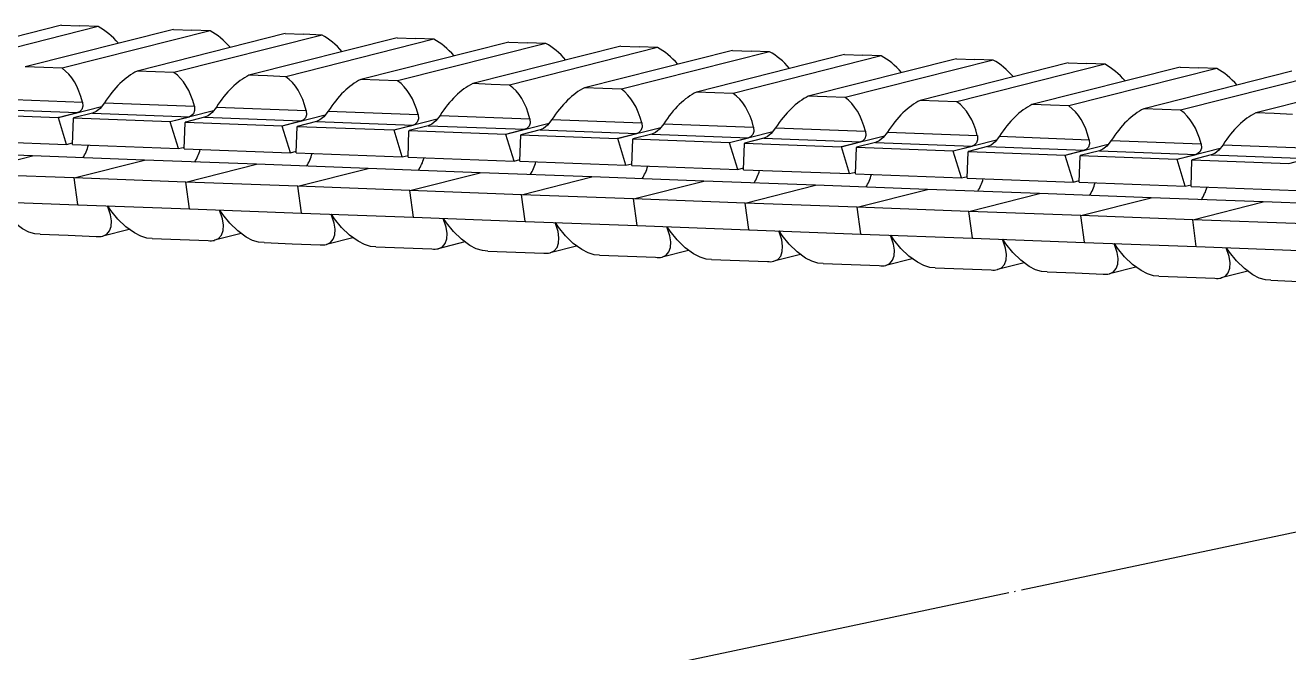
# Model space of a CAD drawing. Header units: millimetres. Extents: x 150937 to 394412, y 327166 to 584759.
# Drawn here: x 183747.4 to 183886.4, y 452214.7 to 452283.7 of the extents above; entities that cross this region are included whole.
import ezdxf

# ---------------------------------------------------------------- set-up
doc = ezdxf.new("R2010")
doc.units = ezdxf.units.MM
doc.linetypes.add('CEN', pattern=[62, 60, -1, 0, -1])
doc.layers.add('지시선', color=1, linetype='CEN', lineweight=20)
doc.styles.add('ROMANS', font='romans.shx')
doc.dimstyles.new('1004', dxfattribs={"dimscale": 50, "dimtxt": 1.8, "dimasz": 1.6, "dimexe": 1.25, "dimexo": 1, "dimtad": 1, "dimtxsty": 'ROMANS', "dimcen": 2.5, "dimclrd": 94, "dimclre": 94, "dimclrt": 151, "dimadec": 0, "dimazin": 0, "dimtfac": 1, "dimtix": 1, "dimtmove": 0, "dimatfit": 3, "dimfxl": 0, "dimarcsym": 0})

# ---------------------------------------------------------------- blocks, each defined once
blk = doc.blocks.new('c3 base')
at = {"color": 7, "ltscale": 0.279817}
for p, q in [((25783.182, 14776.45), (25758.768, 14770.271)), ((25820.066, 14775.07), (25795.652, 14768.891)), ((25826.136, 14774.843), (25801.722, 14768.664)), ((25875.391, 14773), (25850.977, 14766.821)), ((25881.462, 14772.773), (25857.048, 14766.593)), ((25930.717, 14770.929), (25906.303, 14764.75)), ((25967.601, 14769.549), (25943.187, 14763.37)), ((25973.671, 14769.322), (25949.257, 14763.143)), ((25986.042, 14768.859), (25961.629, 14762.68)), ((25992.113, 14768.632), (25967.699, 14762.453))]:
    blk.add_line(p, q, dxfattribs=at)
at = {"color": 7, "ltscale": 0.279816}
for p, q in [((25789.252, 14776.223), (25764.839, 14770.044)), ((25801.624, 14775.76), (25777.21, 14769.581)), ((25807.694, 14775.533), (25783.28, 14769.354)), ((25838.507, 14774.38), (25814.094, 14768.201)), ((25844.578, 14774.153), (25820.164, 14767.974)), ((25856.949, 14773.69), (25832.536, 14767.511)), ((25863.02, 14773.463), (25838.606, 14767.284)), ((25893.833, 14772.31), (25869.419, 14766.131)), ((25899.903, 14772.082), (25875.49, 14765.903)), ((25912.275, 14771.619), (25887.861, 14765.44)), ((25918.345, 14771.392), (25893.932, 14765.213)), ((25936.787, 14770.702), (25912.374, 14764.523)), ((25949.159, 14770.239), (25924.745, 14764.06)), ((25955.229, 14770.012), (25930.815, 14763.833)), ((26004.484, 14768.169), (25980.071, 14761.99))]:
    blk.add_line(p, q, dxfattribs=at)
at = {"color": 7, "ltscale": 0.033748}
for p, q in [((25783.182, 14776.45), (25786.217, 14776.337)), ((25789.252, 14776.223), (25786.217, 14776.337)), ((25801.624, 14775.76), (25804.659, 14775.647)), ((25807.694, 14775.533), (25804.659, 14775.647)), ((25820.066, 14775.07), (25823.101, 14774.957)), ((25826.136, 14774.843), (25823.101, 14774.957)), ((25838.507, 14774.38), (25841.543, 14774.266)), ((25844.578, 14774.153), (25841.543, 14774.266)), ((25856.949, 14773.69), (25859.984, 14773.576)), ((25863.02, 14773.463), (25859.984, 14773.576)), ((25875.391, 14773), (25878.426, 14772.886)), ((25881.462, 14772.773), (25878.426, 14772.886)), ((25893.833, 14772.31), (25896.868, 14772.196)), ((25899.903, 14772.082), (25896.868, 14772.196)), ((25780.245, 14769.468), (25777.21, 14769.581)), ((25783.28, 14769.354), (25780.245, 14769.468)), ((25930.717, 14770.929), (25933.752, 14770.816)), ((25936.787, 14770.702), (25933.752, 14770.816)), ((25949.159, 14770.239), (25952.194, 14770.126)), ((25955.229, 14770.012), (25952.194, 14770.126)), ((25798.687, 14768.778), (25795.652, 14768.891)), ((25801.722, 14768.664), (25798.687, 14768.778)), ((25817.129, 14768.087), (25814.094, 14768.201)), ((25820.164, 14767.974), (25817.129, 14768.087)), ((25835.571, 14767.397), (25832.536, 14767.511)), ((25838.606, 14767.284), (25835.571, 14767.397)), ((25854.013, 14766.707), (25850.977, 14766.821)), ((25857.048, 14766.593), (25854.013, 14766.707)), ((25872.455, 14766.017), (25869.419, 14766.131)), ((25875.49, 14765.903), (25872.455, 14766.017)), ((25890.896, 14765.327), (25887.861, 14765.44)), ((25893.932, 14765.213), (25890.896, 14765.327)), ((25909.338, 14764.637), (25906.303, 14764.75)), ((25927.78, 14763.947), (25924.745, 14764.06)), ((25930.815, 14763.833), (25927.78, 14763.947)), ((25946.222, 14763.256), (25943.187, 14763.37)), ((25949.257, 14763.143), (25946.222, 14763.256)), ((25983.106, 14761.876), (25980.071, 14761.99)), ((25986.141, 14761.763), (25983.106, 14761.876))]:
    blk.add_line(p, q, dxfattribs=at)
at = {"color": 7, "ltscale": 0.03375}
for p, q in [((25912.275, 14771.619), (25915.31, 14771.506)), ((25973.671, 14769.322), (25970.636, 14769.435)), ((25912.374, 14764.523), (25909.338, 14764.637)), ((25964.664, 14762.566), (25961.629, 14762.68))]:
    blk.add_line(p, q, dxfattribs=at)
at = {"color": 7, "ltscale": 0.033747}
for p, q in [((25918.345, 14771.392), (25915.31, 14771.506)), ((25967.601, 14769.549), (25970.636, 14769.435)), ((25967.699, 14762.453), (25964.664, 14762.566))]:
    blk.add_line(p, q, dxfattribs=at)
at = {"color": 7, "ltscale": 0.164677}
for p, q in [((25771.833, 14764.35), (25786.643, 14763.796)), ((25790.274, 14763.66), (25805.085, 14763.105)), ((25827.158, 14762.279), (25841.969, 14761.725)), ((25845.6, 14761.589), (25860.411, 14761.035)), ((25882.484, 14760.209), (25897.294, 14759.655)), ((25900.926, 14759.519), (25915.736, 14758.965)), ((25937.809, 14758.139), (25952.62, 14757.584)), ((25956.251, 14757.448), (25971.062, 14756.894)), ((25974.693, 14756.758), (25989.504, 14756.204))]:
    blk.add_line(p, q, dxfattribs=at)
at = {"color": 7, "ltscale": 0.081589}
for p, q in [((25789.798, 14763.011), (25782.679, 14761.21)), ((25826.681, 14761.631), (25819.563, 14759.83)), ((25882.007, 14759.561), (25874.888, 14757.759)), ((25937.333, 14757.49), (25930.214, 14755.689)), ((25974.216, 14756.11), (25967.098, 14754.308))]:
    blk.add_line(p, q, dxfattribs=at)
at = {"color": 7, "ltscale": 0.164679}
for p, q in [((25808.716, 14762.97), (25823.527, 14762.415)), ((25864.042, 14760.899), (25878.853, 14760.345)), ((25919.367, 14758.829), (25934.178, 14758.274))]:
    blk.add_line(p, q, dxfattribs=at)
at = {"color": 7, "ltscale": 0.177213}
for p, q in [((25766.718, 14761.851), (25782.656, 14761.255)), ((25769.88, 14762.651), (25785.818, 14762.055)), ((25785.16, 14761.161), (25801.098, 14760.564)), ((25806.764, 14761.271), (25822.702, 14760.675)), ((25803.602, 14760.471), (25819.54, 14759.874)), ((25825.206, 14760.581), (25841.144, 14759.984)), ((25840.486, 14759.09), (25856.424, 14758.494)), ((25862.09, 14759.201), (25878.028, 14758.604)), ((25858.928, 14758.4), (25874.866, 14757.804)), ((25877.37, 14757.71), (25893.308, 14757.114)), ((25880.532, 14758.51), (25896.47, 14757.914)), ((25895.812, 14757.02), (25911.75, 14756.424)), ((25898.974, 14757.82), (25914.912, 14757.224)), ((25917.415, 14757.13), (25933.353, 14756.534)), ((25914.254, 14756.33), (25930.192, 14755.733)), ((25932.695, 14755.64), (25948.633, 14755.043)), ((25935.857, 14756.44), (25951.795, 14755.844)), ((25951.137, 14754.95), (25967.075, 14754.353)), ((25972.741, 14755.06), (25988.679, 14754.463)), ((25969.579, 14754.259), (25985.517, 14753.663))]:
    blk.add_line(p, q, dxfattribs=at)
at = {"color": 7, "ltscale": 0.036241}
for p, q in [((25782.656, 14761.255), (25785.818, 14762.055)), ((25801.098, 14760.564), (25804.26, 14761.365)), ((25806.764, 14761.271), (25803.602, 14760.471)), ((25819.54, 14759.874), (25822.702, 14760.675)), ((25825.206, 14760.581), (25822.044, 14759.781)), ((25856.424, 14758.494), (25859.586, 14759.294)), ((25862.09, 14759.201), (25858.928, 14758.4)), ((25874.866, 14757.804), (25878.028, 14758.604)), ((25880.532, 14758.51), (25877.37, 14757.71)), ((25893.308, 14757.114), (25896.47, 14757.914)), ((25898.974, 14757.82), (25895.812, 14757.02)), ((25911.75, 14756.424), (25914.912, 14757.224)), ((25917.415, 14757.13), (25914.254, 14756.33)), ((25930.192, 14755.733), (25933.353, 14756.534)), ((25967.075, 14754.353), (25970.237, 14755.153)), ((25972.741, 14755.06), (25969.579, 14754.259)), ((25985.517, 14753.663), (25988.679, 14754.463))]:
    blk.add_line(p, q, dxfattribs=at)
at = {"color": 7, "ltscale": 0.05114}
for p, q in [((25784.034, 14756.811), (25782.679, 14761.21)), ((25802.476, 14756.121), (25801.121, 14760.52)), ((25857.802, 14754.051), (25856.447, 14758.449)), ((25876.243, 14753.361), (25874.888, 14757.759)), ((25894.685, 14752.67), (25893.33, 14757.069)), ((25913.127, 14751.98), (25911.772, 14756.379)), ((25950.011, 14750.6), (25948.656, 14754.999)), ((25968.453, 14749.91), (25967.098, 14754.308))]:
    blk.add_line(p, q, dxfattribs=at)
at = {"color": 7, "ltscale": 0.048275}
for p, q in [((25784.99, 14756.775), (25785.15, 14761.117)), ((25803.432, 14756.085), (25803.592, 14760.427)), ((25895.642, 14752.635), (25895.801, 14756.976)), ((25914.083, 14751.944), (25914.243, 14756.286))]:
    blk.add_line(p, q, dxfattribs=at)
at = {"color": 7, "ltscale": 0.036239}
for p, q in [((25788.322, 14761.961), (25785.16, 14761.161)), ((25837.982, 14759.184), (25841.144, 14759.984)), ((25843.648, 14759.891), (25840.486, 14759.09)), ((25935.857, 14756.44), (25932.695, 14755.64)), ((25948.633, 14755.043), (25951.795, 14755.844)), ((25954.299, 14755.75), (25951.137, 14754.95))]:
    blk.add_line(p, q, dxfattribs=at)
at = {"color": 7, "ltscale": 0.177214}
for p, q in [((25788.322, 14761.961), (25804.26, 14761.365)), ((25822.044, 14759.781), (25837.982, 14759.184)), ((25843.648, 14759.891), (25859.586, 14759.294)), ((25954.299, 14755.75), (25970.237, 14755.153))]:
    blk.add_line(p, q, dxfattribs=at)
at = {"color": 7, "ltscale": 0.081587}
for p, q in [((25808.239, 14762.321), (25801.121, 14760.52)), ((25863.565, 14760.251), (25856.447, 14758.449)), ((25900.449, 14758.871), (25893.33, 14757.069)), ((25918.891, 14758.18), (25911.772, 14756.379)), ((25955.774, 14756.8), (25948.656, 14754.999))]:
    blk.add_line(p, q, dxfattribs=at)
at = {"color": 7, "ltscale": 0.081588}
blk.add_line((25845.123, 14760.941), (25838.005, 14759.139), dxfattribs=at)
at = {"color": 7, "ltscale": 0.051139}
for p, q in [((25820.918, 14755.431), (25819.563, 14759.83)), ((25839.36, 14754.741), (25838.005, 14759.139)), ((25931.569, 14751.29), (25930.214, 14755.689))]:
    blk.add_line(p, q, dxfattribs=at)
at = {"color": 7, "ltscale": 0.048276}
for p, q in [((25821.874, 14755.395), (25822.034, 14759.737)), ((25840.316, 14754.705), (25840.475, 14759.047)), ((25858.758, 14754.015), (25858.917, 14758.357)), ((25877.2, 14753.325), (25877.359, 14757.667)), ((25932.525, 14751.254), (25932.685, 14755.596)), ((25950.967, 14750.564), (25951.127, 14754.906)), ((25969.409, 14749.874), (25969.569, 14754.216))]:
    blk.add_line(p, q, dxfattribs=at)
at = {"color": 7, "ltscale": 0.194422}
for p, q in [((25766.548, 14757.466), (25784.034, 14756.811)), ((25784.99, 14756.775), (25802.476, 14756.121)), ((25803.432, 14756.085), (25820.918, 14755.431)), ((25821.874, 14755.395), (25839.36, 14754.741)), ((25840.316, 14754.705), (25857.802, 14754.051)), ((25877.2, 14753.325), (25894.685, 14752.67)), ((25895.642, 14752.635), (25913.127, 14751.98)), ((25914.083, 14751.944), (25931.569, 14751.29)), ((25932.525, 14751.254), (25950.011, 14750.6)), ((25950.967, 14750.564), (25968.453, 14749.91))]:
    blk.add_line(p, q, dxfattribs=at)
at = {"color": 7, "ltscale": 0.011077}
for p, q in [((25784.034, 14756.811), (25785.001, 14757.056)), ((25802.476, 14756.121), (25803.443, 14756.366)), ((25820.918, 14755.431), (25821.884, 14755.676)), ((25839.36, 14754.741), (25840.326, 14754.985)), ((25857.802, 14754.051), (25858.768, 14754.295)), ((25876.243, 14753.361), (25877.21, 14753.605)), ((25894.685, 14752.67), (25895.652, 14752.915)), ((25913.127, 14751.98), (25914.094, 14752.225)), ((25950.011, 14750.6), (25950.978, 14750.845)), ((25968.453, 14749.91), (25969.419, 14750.154))]:
    blk.add_line(p, q, dxfattribs=at)
at = {"color": 7, "ltscale": 0.205054}
for p, q in [((25778.426, 14754.902), (25759.984, 14755.592)), ((25833.752, 14752.831), (25815.31, 14753.521)), ((25785.267, 14751.275), (25766.825, 14751.966)), ((25822.151, 14749.895), (25803.709, 14750.585)), ((25889.077, 14750.761), (25870.635, 14751.451)), ((25877.476, 14747.825), (25859.034, 14748.515)), ((25944.403, 14748.69), (25925.961, 14749.381)), ((25932.802, 14745.754), (25914.36, 14746.444)), ((25999.729, 14746.62), (25981.287, 14747.31)), ((25988.128, 14743.684), (25969.686, 14744.374))]:
    blk.add_line(p, q, dxfattribs=at)
at = {"color": 7, "ltscale": 0.132965}
blk.add_line((25766.825, 14751.966), (25778.426, 14754.902), dxfattribs=at)
blk.add_line((25766.825, 14751.966), (25778.426, 14754.902), dxfattribs=at)
at = {"color": 7, "ltscale": 0.205053}
for p, q in [((25796.868, 14754.212), (25778.426, 14754.902)), ((25815.31, 14753.521), (25796.868, 14754.212)), ((25852.194, 14752.141), (25833.752, 14752.831)), ((25803.709, 14750.585), (25785.267, 14751.275)), ((25870.635, 14751.451), (25852.194, 14752.141)), ((25907.519, 14750.071), (25889.077, 14750.761)), ((25840.593, 14749.205), (25822.151, 14749.895)), ((25859.034, 14748.515), (25840.593, 14749.205)), ((25925.961, 14749.381), (25907.519, 14750.071)), ((25962.845, 14748), (25944.403, 14748.69)), ((25895.918, 14747.135), (25877.476, 14747.825)), ((25914.36, 14746.444), (25895.918, 14747.135)), ((25981.287, 14747.31), (25962.845, 14748)), ((25951.244, 14745.064), (25932.802, 14745.754)), ((25969.686, 14744.374), (25951.244, 14745.064))]:
    blk.add_line(p, q, dxfattribs=at)
at = {"color": 7, "ltscale": 0.132964}
for p, q in [((25785.267, 14751.275), (25796.868, 14754.212)), ((25785.267, 14751.275), (25796.868, 14754.212)), ((25803.709, 14750.585), (25815.31, 14753.521)), ((25803.709, 14750.585), (25815.31, 14753.521)), ((25822.151, 14749.895), (25833.752, 14752.831)), ((25822.151, 14749.895), (25833.752, 14752.831)), ((25840.593, 14749.205), (25852.194, 14752.141)), ((25840.593, 14749.205), (25852.194, 14752.141)), ((25859.034, 14748.515), (25870.635, 14751.451)), ((25859.034, 14748.515), (25870.635, 14751.451)), ((25877.476, 14747.825), (25889.077, 14750.761)), ((25877.476, 14747.825), (25889.077, 14750.761)), ((25895.918, 14747.135), (25907.519, 14750.071)), ((25895.918, 14747.135), (25907.519, 14750.071)), ((25914.36, 14746.444), (25925.961, 14749.381)), ((25914.36, 14746.444), (25925.961, 14749.381)), ((25932.802, 14745.754), (25944.403, 14748.69)), ((25932.802, 14745.754), (25944.403, 14748.69)), ((25951.244, 14745.064), (25962.845, 14748)), ((25951.244, 14745.064), (25962.845, 14748)), ((25969.686, 14744.374), (25981.287, 14747.31)), ((25969.686, 14744.374), (25981.287, 14747.31))]:
    blk.add_line(p, q, dxfattribs=at)
at = {"color": 7, "ltscale": 0.19442}
for p, q in [((25858.758, 14754.015), (25876.243, 14753.361)), ((25969.409, 14749.874), (25986.895, 14749.22))]:
    blk.add_line(p, q, dxfattribs=at)
at = {"color": 7, "ltscale": 0.049085}
for p, q in [((25785.866, 14746.899), (25785.267, 14751.275)), ((25785.866, 14746.899), (25785.267, 14751.275)), ((25804.307, 14746.208), (25803.709, 14750.585)), ((25804.307, 14746.208), (25803.709, 14750.585)), ((25841.191, 14744.828), (25840.593, 14749.205)), ((25841.191, 14744.828), (25840.593, 14749.205)), ((25859.633, 14744.138), (25859.034, 14748.515)), ((25859.633, 14744.138), (25859.034, 14748.515)), ((25878.075, 14743.448), (25877.476, 14747.825)), ((25878.075, 14743.448), (25877.476, 14747.825)), ((25896.517, 14742.758), (25895.918, 14747.135)), ((25896.517, 14742.758), (25895.918, 14747.135)), ((25914.959, 14742.067), (25914.36, 14746.444)), ((25914.959, 14742.067), (25914.36, 14746.444)), ((25951.842, 14740.687), (25951.244, 14745.064)), ((25951.842, 14740.687), (25951.244, 14745.064)), ((25970.284, 14739.997), (25969.686, 14744.374)), ((25970.284, 14739.997), (25969.686, 14744.374))]:
    blk.add_line(p, q, dxfattribs=at)
at = {"color": 7, "ltscale": 0.011079}
blk.add_line((25931.569, 14751.29), (25932.536, 14751.535), dxfattribs=at)
at = {"color": 7, "ltscale": 0.049084}
for p, q in [((25822.749, 14745.518), (25822.151, 14749.895)), ((25822.749, 14745.518), (25822.151, 14749.895)), ((25933.401, 14741.377), (25932.802, 14745.754)), ((25933.401, 14741.377), (25932.802, 14745.754))]:
    blk.add_line(p, q, dxfattribs=at)
at = {"color": 7, "ltscale": 0.205094}
for p, q in [((25767.427, 14747.551), (25785.873, 14746.861)), ((25804.311, 14746.171), (25822.756, 14745.481)), ((25822.753, 14745.481), (25841.198, 14744.79)), ((25841.194, 14744.791), (25859.64, 14744.1)), ((25859.636, 14744.1), (25878.082, 14743.41)), ((25878.078, 14743.41), (25896.524, 14742.72)), ((25914.962, 14742.03), (25933.408, 14741.34)), ((25933.404, 14741.34), (25951.849, 14740.65)), ((25970.288, 14739.96), (25988.733, 14739.269))]:
    blk.add_line(p, q, dxfattribs=at)
at = {"color": 7, "ltscale": 0.205095}
for p, q in [((25785.869, 14746.861), (25804.315, 14746.171)), ((25896.52, 14742.72), (25914.966, 14742.03)), ((25951.846, 14740.65), (25970.291, 14739.959))]:
    blk.add_line(p, q, dxfattribs=at)
at = {"color": 7, "ltscale": 0.05131}
for p, q in [((25779.692, 14741.986), (25784.307, 14741.814)), ((25839.632, 14739.743), (25844.247, 14739.57)), ((25890.343, 14737.845), (25894.958, 14737.673)), ((25927.227, 14736.465), (25931.842, 14736.292))]:
    blk.add_line(p, q, dxfattribs=at)
at = {"color": 7, "ltscale": 0.050049}
for p, q in [((25794.35, 14742.783), (25789.983, 14741.678)), ((25812.791, 14742.093), (25808.425, 14740.988)), ((25849.675, 14740.713), (25845.308, 14739.608)), ((25868.117, 14740.023), (25863.75, 14738.918)), ((25886.559, 14739.333), (25882.192, 14738.228)), ((25905.001, 14738.643), (25900.634, 14737.537)), ((25923.443, 14737.952), (25919.076, 14736.847)), ((25941.885, 14737.262), (25937.518, 14736.157)), ((25960.326, 14736.572), (25955.96, 14735.467)), ((25978.768, 14735.882), (25974.402, 14734.777))]:
    blk.add_line(p, q, dxfattribs=at)
at = {"color": 7, "ltscale": 0.051311}
for p, q in [((25784.307, 14741.814), (25788.921, 14741.641)), ((25798.134, 14741.296), (25802.749, 14741.123)), ((25802.749, 14741.123), (25807.363, 14740.951)), ((25816.576, 14740.606), (25821.19, 14740.433)), ((25821.19, 14740.433), (25825.805, 14740.261)), ((25835.018, 14739.916), (25839.632, 14739.743)), ((25853.459, 14739.226), (25858.074, 14739.053)), ((25858.074, 14739.053), (25862.689, 14738.88)), ((25871.901, 14738.536), (25876.516, 14738.363)), ((25876.516, 14738.363), (25881.131, 14738.19)), ((25894.958, 14737.673), (25899.573, 14737.5)), ((25908.785, 14737.155), (25913.4, 14736.983)), ((25913.4, 14736.983), (25918.015, 14736.81)), ((25931.842, 14736.292), (25936.456, 14736.12)), ((25945.669, 14735.775), (25950.284, 14735.602)), ((25950.284, 14735.602), (25954.898, 14735.43)), ((25964.111, 14735.085), (25968.725, 14734.912)), ((25968.725, 14734.912), (25973.34, 14734.739)), ((25982.552, 14734.395), (25987.167, 14734.222))]:
    blk.add_line(p, q, dxfattribs=at)
at = {"color": 7, "ltscale": 0.050047}
blk.add_line((25831.233, 14741.403), (25826.867, 14740.298), dxfattribs=at)
at = {"color": 7}
for points in [[(25786.643, 14763.796), (25786.693, 14763.083), (25786.513, 14762.56), (25786.13, 14762.182), (25785.818, 14762.055)], [(25790.274, 14763.66), (25789.56, 14762.752), (25788.898, 14762.214), (25788.322, 14761.961)], [(25805.085, 14763.105), (25805.135, 14762.393), (25804.955, 14761.87), (25804.572, 14761.492), (25804.26, 14761.365)], [(25808.716, 14762.97), (25808.002, 14762.062), (25807.339, 14761.524), (25806.764, 14761.271)], [(25823.527, 14762.415), (25823.577, 14761.703), (25823.396, 14761.179), (25823.014, 14760.802), (25822.702, 14760.675)], [(25827.158, 14762.279), (25826.444, 14761.372), (25825.781, 14760.833), (25825.206, 14760.581)], [(25841.969, 14761.725), (25842.018, 14761.013), (25841.838, 14760.489), (25841.456, 14760.112), (25841.144, 14759.984)], [(25845.6, 14761.589), (25844.886, 14760.682), (25844.223, 14760.143), (25843.648, 14759.891)], [(25860.411, 14761.035), (25860.46, 14760.322), (25860.28, 14759.799), (25859.898, 14759.421), (25859.586, 14759.294)], [(25864.042, 14760.899), (25863.328, 14759.992), (25862.665, 14759.453), (25862.09, 14759.201)], [(25878.853, 14760.345), (25878.902, 14759.632), (25878.722, 14759.109), (25878.339, 14758.731), (25878.028, 14758.604)], [(25882.484, 14760.209), (25881.77, 14759.302), (25881.107, 14758.763), (25880.532, 14758.51)], [(25897.294, 14759.655), (25897.344, 14758.942), (25897.164, 14758.419), (25896.781, 14758.041), (25896.47, 14757.914)], [(25900.926, 14759.519), (25900.212, 14758.611), (25899.549, 14758.073), (25898.974, 14757.82)], [(25915.736, 14758.965), (25915.786, 14758.252), (25915.606, 14757.729), (25915.223, 14757.351), (25914.912, 14757.224)], [(25919.367, 14758.829), (25918.653, 14757.921), (25917.991, 14757.383), (25917.415, 14757.13)], [(25934.178, 14758.274), (25934.228, 14757.562), (25934.048, 14757.039), (25933.665, 14756.661), (25933.353, 14756.534)], [(25937.809, 14758.139), (25937.095, 14757.231), (25936.433, 14756.692), (25935.857, 14756.44)], [(25952.62, 14757.584), (25952.67, 14756.872), (25952.49, 14756.348), (25952.107, 14755.971), (25951.795, 14755.844)], [(25956.251, 14757.448), (25955.537, 14756.541), (25954.875, 14756.002), (25954.299, 14755.75)], [(25971.062, 14756.894), (25971.112, 14756.182), (25970.932, 14755.658), (25970.549, 14755.281), (25970.237, 14755.153)], [(25974.693, 14756.758), (25973.979, 14755.851), (25973.316, 14755.312), (25972.741, 14755.06)], [(25779.692, 14741.986), (25778.8, 14742.048), (25777.805, 14742.359), (25776.756, 14742.898), (25775.355, 14743.914), (25774.043, 14745.185), (25772.893, 14746.617), (25772.398, 14747.367)], [(25789.983, 14741.678), (25790.647, 14741.993), (25791.115, 14742.54), (25791.375, 14743.283), (25791.426, 14744.183), (25791.277, 14745.202), (25790.787, 14746.677)], [(25798.134, 14741.296), (25797.242, 14741.358), (25796.247, 14741.669), (25795.197, 14742.208), (25793.797, 14743.224), (25792.485, 14744.495), (25791.335, 14745.927), (25790.84, 14746.677)], [(25808.425, 14740.988), (25809.089, 14741.303), (25809.557, 14741.849), (25809.817, 14742.593), (25809.868, 14743.493), (25809.719, 14744.512), (25809.229, 14745.986)], [(25816.576, 14740.606), (25815.684, 14740.668), (25814.689, 14740.979), (25813.639, 14741.518), (25812.239, 14742.534), (25810.927, 14743.805), (25809.777, 14745.237), (25809.282, 14745.986)], [(25826.867, 14740.298), (25827.531, 14740.613), (25827.999, 14741.159), (25828.259, 14741.902), (25828.31, 14742.803), (25828.161, 14743.821), (25827.671, 14745.296)], [(25835.018, 14739.916), (25834.126, 14739.978), (25833.13, 14740.289), (25832.081, 14740.828), (25830.681, 14741.844), (25829.368, 14743.114), (25828.219, 14744.547), (25827.724, 14745.296)], [(25845.308, 14739.608), (25845.973, 14739.923), (25846.441, 14740.469), (25846.701, 14741.212), (25846.752, 14742.113), (25846.602, 14743.131), (25846.113, 14744.606)], [(25853.459, 14739.226), (25852.568, 14739.288), (25851.572, 14739.599), (25850.523, 14740.138), (25849.123, 14741.154), (25847.81, 14742.424), (25846.661, 14743.857), (25846.166, 14744.606)], [(25863.75, 14738.918), (25864.415, 14739.233), (25864.883, 14739.779), (25865.143, 14740.522), (25865.194, 14741.423), (25865.044, 14742.441), (25864.555, 14743.916)], [(25871.901, 14738.536), (25871.009, 14738.598), (25870.014, 14738.909), (25868.965, 14739.448), (25867.565, 14740.464), (25866.252, 14741.734), (25865.102, 14743.166), (25864.607, 14743.916)], [(25882.192, 14738.228), (25882.857, 14738.543), (25883.325, 14739.089), (25883.585, 14739.832), (25883.636, 14740.733), (25883.486, 14741.751), (25882.997, 14743.226)], [(25890.343, 14737.845), (25889.451, 14737.908), (25888.456, 14738.218), (25887.407, 14738.758), (25886.007, 14739.773), (25884.694, 14741.044), (25883.544, 14742.476), (25883.049, 14743.226)], [(25900.634, 14737.537), (25901.298, 14737.853), (25901.767, 14738.399), (25902.027, 14739.142), (25902.078, 14740.042), (25901.928, 14741.061), (25901.439, 14742.536)], [(25908.785, 14737.155), (25907.893, 14737.217), (25906.898, 14737.528), (25905.849, 14738.067), (25904.448, 14739.083), (25903.136, 14740.354), (25901.986, 14741.786), (25901.491, 14742.536)], [(25919.076, 14736.847), (25919.74, 14737.162), (25920.209, 14737.709), (25920.468, 14738.452), (25920.52, 14739.352), (25920.37, 14740.371), (25919.881, 14741.846)], [(25927.227, 14736.465), (25926.335, 14736.527), (25925.34, 14736.838), (25924.291, 14737.377), (25922.89, 14738.393), (25921.578, 14739.664), (25920.428, 14741.096), (25919.933, 14741.846)], [(25937.518, 14736.157), (25938.182, 14736.472), (25938.651, 14737.018), (25938.91, 14737.761), (25938.961, 14738.662), (25938.812, 14739.681), (25938.322, 14741.156)], [(25945.669, 14735.775), (25944.777, 14735.837), (25943.782, 14736.148), (25942.732, 14736.687), (25941.332, 14737.703), (25940.02, 14738.974), (25938.87, 14740.406), (25938.375, 14741.155)], [(25955.96, 14735.467), (25956.624, 14735.782), (25957.092, 14736.328), (25957.352, 14737.071), (25957.403, 14737.972), (25957.254, 14738.99), (25956.764, 14740.465)], [(25964.111, 14735.085), (25963.219, 14735.147), (25962.224, 14735.458), (25961.174, 14735.997), (25959.774, 14737.013), (25958.461, 14738.283), (25957.312, 14739.716), (25956.817, 14740.465)], [(25974.402, 14734.777), (25975.066, 14735.092), (25975.534, 14735.638), (25975.794, 14736.381), (25975.845, 14737.282), (25975.696, 14738.3), (25975.206, 14739.775)], [(25982.552, 14734.395), (25981.661, 14734.457), (25980.666, 14734.768), (25979.616, 14735.307), (25978.216, 14736.323), (25976.903, 14737.593), (25975.754, 14739.026), (25975.259, 14739.775)]]:
    blk.add_lwpolyline(points, dxfattribs=at)
for centre in [(25789.363, 14744.371), (25807.804, 14743.681), (25826.246, 14742.991), (25844.688, 14742.301), (25863.13, 14741.611), (25881.572, 14740.921), (25900.014, 14740.23), (25918.456, 14739.54), (25936.897, 14738.85), (25955.339, 14738.16), (25973.781, 14737.47)]:
    blk.add_arc(centre, 2.765, 260.82069, 282.97043, dxfattribs=at)
for centre, major_axis, ratio, start_param, end_param in [((25788.058, 14762.873), (-3.566, 14.091), 0.6191407, 5.3946624, 5.7681308), ((25806.5, 14762.183), (-3.566, 14.091), 0.6191407, 5.3946624, 5.7681308), ((25824.942, 14761.493), (-3.566, 14.091), 0.6191407, 5.3946624, 5.7681308), ((25843.384, 14760.803), (-3.566, 14.091), 0.6191407, 5.3946624, 5.7681308), ((25861.826, 14760.112), (-3.566, 14.091), 0.6191407, 5.3946624, 5.7681308), ((25880.268, 14759.422), (-3.566, 14.091), 0.6191407, 5.3946624, 5.7681308), ((25898.71, 14758.732), (-3.566, 14.091), 0.6191407, 5.3946624, 5.7681308), ((25917.152, 14758.042), (-3.566, 14.091), 0.6191407, 5.3946624, 5.7681308), ((25777.518, 14754.851), (-4.041, -15.309), 0.5732109, 2.3368659, 2.9340141), ((25935.594, 14757.352), (-3.566, 14.091), 0.6191407, 5.3946624, 5.7681308), ((25954.035, 14756.662), (-3.566, 14.091), 0.6191407, 5.3946624, 5.7681308), ((25972.477, 14755.972), (-3.566, 14.091), 0.6191407, 5.3946624, 5.7681308), ((25795.956, 14754.161), (-4.045, -15.309), 0.5731691, 3.6050639, 4.2022119), ((25795.959, 14754.161), (-4.041, -15.309), 0.5732109, 2.3368659, 2.9340141), ((25814.398, 14753.471), (-4.045, -15.309), 0.5731691, 3.6050639, 4.2022119), ((25814.401, 14753.47), (-4.041, -15.309), 0.5732109, 2.3368659, 2.9340141), ((25832.84, 14752.78), (-4.045, -15.309), 0.5731691, 3.6050639, 4.2022119), ((25832.843, 14752.78), (-4.041, -15.309), 0.5732109, 2.3368659, 2.9340141), ((25851.282, 14752.09), (-4.045, -15.309), 0.5731691, 3.6050639, 4.2022119), ((25851.285, 14752.09), (-4.041, -15.309), 0.5732109, 2.3368659, 2.9340141), ((25869.724, 14751.4), (-4.045, -15.309), 0.5731691, 3.6050639, 4.2022119), ((25869.727, 14751.4), (-4.041, -15.309), 0.5732109, 2.3368659, 2.9340141), ((25888.166, 14750.71), (-4.045, -15.309), 0.5731691, 3.6050639, 4.2022119), ((25888.169, 14750.71), (-4.041, -15.309), 0.5732109, 2.3368659, 2.9340141), ((25906.608, 14750.02), (-4.045, -15.309), 0.5731691, 3.6050639, 4.2022119), ((25906.611, 14750.02), (-4.041, -15.309), 0.5732109, 2.3368659, 2.9340141), ((25925.05, 14749.33), (-4.045, -15.309), 0.5731691, 3.6050639, 4.2022119), ((25925.052, 14749.33), (-4.041, -15.309), 0.5732109, 2.3368659, 2.9340141), ((25943.491, 14748.64), (-4.045, -15.309), 0.5731691, 3.6050639, 4.2022119), ((25943.494, 14748.64), (-4.041, -15.309), 0.5732109, 2.3368659, 2.9340141), ((25775.669, 14754.379), (-3.566, 14.091), 0.6191407, 5.0563521, 5.0599308), ((25794.111, 14753.689), (-3.566, 14.091), 0.6191407, 0.8639833, 0.8675619), ((25961.933, 14747.949), (-4.045, -15.309), 0.5731691, 3.6050639, 4.2022119), ((25961.936, 14747.949), (-4.041, -15.309), 0.5732109, 2.3368659, 2.9340141), ((25980.375, 14747.259), (-4.045, -15.309), 0.5731691, 3.6050639, 4.2022119), ((25794.111, 14753.689), (-3.566, 14.091), 0.6191407, 5.0563521, 5.0599308), ((25812.552, 14752.999), (-3.566, 14.091), 0.6191407, 0.8639833, 0.8675619), ((25812.552, 14752.999), (-3.566, 14.091), 0.6191407, 5.0563521, 5.0599308), ((25830.994, 14752.309), (-3.566, 14.091), 0.6191407, 0.8639833, 0.8675619), ((25830.994, 14752.309), (-3.566, 14.091), 0.6191407, 5.0563521, 5.0599308), ((25849.436, 14751.619), (-3.566, 14.091), 0.6191407, 0.8639833, 0.8675619), ((25782.72, 14758.843), (-0.252, -6.745), 0.772644, 0.9181742, 1.2729009), ((25782.72, 14758.843), (-0.252, -6.745), 0.772644, 0.9181742, 1.2729009), ((25849.436, 14751.619), (-3.566, 14.091), 0.6191407, 5.0563521, 5.0599308), ((25867.878, 14750.929), (-3.566, 14.091), 0.6191407, 0.8639833, 0.8675619), ((25867.878, 14750.929), (-3.566, 14.091), 0.6191407, 5.0563521, 5.0599308), ((25886.32, 14750.239), (-3.566, 14.091), 0.6191407, 0.8639833, 0.8675619), ((25886.32, 14750.239), (-3.566, 14.091), 0.6191407, 5.0563521, 5.0599308), ((25904.762, 14749.548), (-3.566, 14.091), 0.6191407, 0.8639833, 0.8675619), ((25801.162, 14758.153), (-0.252, -6.745), 0.772644, 0.9181742, 1.2729009), ((25801.162, 14758.153), (-0.252, -6.745), 0.772644, 0.9181742, 1.2729009), ((25819.604, 14757.463), (-0.252, -6.745), 0.772644, 0.9181742, 1.2729009), ((25819.604, 14757.463), (-0.252, -6.745), 0.772644, 0.9181742, 1.2729009), ((25838.046, 14756.773), (-0.252, -6.745), 0.772644, 0.9181742, 1.2729009), ((25838.046, 14756.773), (-0.252, -6.745), 0.772644, 0.9181742, 1.2729009), ((25904.762, 14749.548), (-3.566, 14.091), 0.6191407, 5.0563521, 5.0599308), ((25923.204, 14748.858), (-3.566, 14.091), 0.6191407, 0.8639833, 0.8675619), ((25923.204, 14748.858), (-3.566, 14.091), 0.6191407, 5.0563521, 5.0599308), ((25941.646, 14748.168), (-3.566, 14.091), 0.6191407, 0.8639833, 0.8675619), ((25941.646, 14748.168), (-3.566, 14.091), 0.6191407, 5.0563521, 5.0599308), ((25960.087, 14747.478), (-3.566, 14.091), 0.6191407, 0.8639833, 0.8675619), ((25856.488, 14756.082), (-0.252, -6.745), 0.772644, 0.9181742, 1.2729009), ((25856.488, 14756.082), (-0.252, -6.745), 0.772644, 0.9181742, 1.2729009), ((25874.929, 14755.392), (-0.252, -6.745), 0.772644, 0.9181742, 1.2729009), ((25874.929, 14755.392), (-0.252, -6.745), 0.772644, 0.9181742, 1.2729009), ((25893.371, 14754.702), (-0.252, -6.745), 0.772644, 0.9181742, 1.2729009), ((25893.371, 14754.702), (-0.252, -6.745), 0.772644, 0.9181742, 1.2729009), ((25960.087, 14747.478), (-3.566, 14.091), 0.6191407, 5.0563521, 5.0599308), ((25978.529, 14746.788), (-3.566, 14.091), 0.6191407, 0.8639833, 0.8675619), ((25911.813, 14754.012), (-0.252, -6.745), 0.772644, 0.9181742, 1.2729009), ((25911.813, 14754.012), (-0.252, -6.745), 0.772644, 0.9181742, 1.2729009), ((25930.255, 14753.322), (-0.252, -6.745), 0.772644, 0.9181742, 1.2729009), ((25930.255, 14753.322), (-0.252, -6.745), 0.772644, 0.9181742, 1.2729009), ((25948.697, 14752.632), (-0.252, -6.745), 0.772644, 0.9181742, 1.2729009), ((25948.697, 14752.632), (-0.252, -6.745), 0.772644, 0.9181742, 1.2729009), ((25967.139, 14751.942), (-0.252, -6.745), 0.772644, 0.9181742, 1.2729009), ((25967.139, 14751.942), (-0.252, -6.745), 0.772644, 0.9181742, 1.2729009), ((25790.206, 14746.217), (-1.656, 6.544), 0.6191407, 1.3123056, 1.3179879), ((25781.668, 14746.537), (-1.656, 6.544), 0.6191407, 4.605926, 4.6116085), ((25800.11, 14745.846), (-1.656, 6.544), 0.6191407, 4.605926, 4.6116085), ((25808.648, 14745.527), (-1.656, 6.544), 0.6191407, 1.3123056, 1.3179879), ((25827.09, 14744.837), (-1.656, 6.544), 0.6191407, 1.3123056, 1.3179879), ((25818.552, 14745.156), (-1.656, 6.544), 0.6191407, 4.605926, 4.6116085), ((25845.531, 14744.147), (-1.656, 6.544), 0.6191407, 1.3123056, 1.3179879), ((25836.994, 14744.466), (-1.656, 6.544), 0.6191407, 4.605926, 4.6116085), ((25863.973, 14743.457), (-1.656, 6.544), 0.6191407, 1.3123056, 1.3179879), ((25855.436, 14743.776), (-1.656, 6.544), 0.6191407, 4.605926, 4.6116085), ((25882.415, 14742.766), (-1.656, 6.544), 0.6191407, 1.3123056, 1.3179879), ((25873.877, 14743.086), (-1.656, 6.544), 0.6191407, 4.605926, 4.6116085), ((25900.857, 14742.076), (-1.656, 6.544), 0.6191407, 1.3123056, 1.3179879), ((25892.319, 14742.396), (-1.656, 6.544), 0.6191407, 4.605926, 4.6116085), ((25919.299, 14741.386), (-1.656, 6.544), 0.6191407, 1.3123056, 1.3179879), ((25910.761, 14741.706), (-1.656, 6.544), 0.6191407, 4.605926, 4.6116085), ((25937.741, 14740.696), (-1.656, 6.544), 0.6191407, 1.3123056, 1.3179879), ((25929.203, 14741.016), (-1.656, 6.544), 0.6191407, 4.605926, 4.6116085), ((25947.645, 14740.325), (-1.656, 6.544), 0.6191407, 4.605926, 4.6116085), ((25956.183, 14740.006), (-1.656, 6.544), 0.6191407, 1.3123056, 1.3179879), ((25974.625, 14739.316), (-1.656, 6.544), 0.6191407, 1.3123056, 1.3179879), ((25966.087, 14739.635), (-1.656, 6.544), 0.6191407, 4.605926, 4.6116085)]:
    blk.add_ellipse(centre, major_axis=major_axis, ratio=ratio, start_param=start_param, end_param=end_param, dxfattribs=at)
at = {"layer": '지시선', "annotation_type": 0, "has_hookline": 1, "hookline_direction": 0, "text_width": 465.34}
blk.add_leader([(25637.398, 14619.173), (26355.431, 14770.712)], dimstyle='1004', dxfattribs=at)
blk = doc.blocks.new('c-3 base')
at = {"xscale": 0.6671428571428571, "yscale": 0.6671428571428571, "zscale": 0.6671428571428571}
blk.add_blockref('c3 base', (0, 0), dxfattribs=at)

msp = doc.modelspace()

# ---------------------------------------------------------------- block references
msp.add_blockref('c-3 base', (166550.366, 442425.731))

doc.saveas('drawing.dxf')
